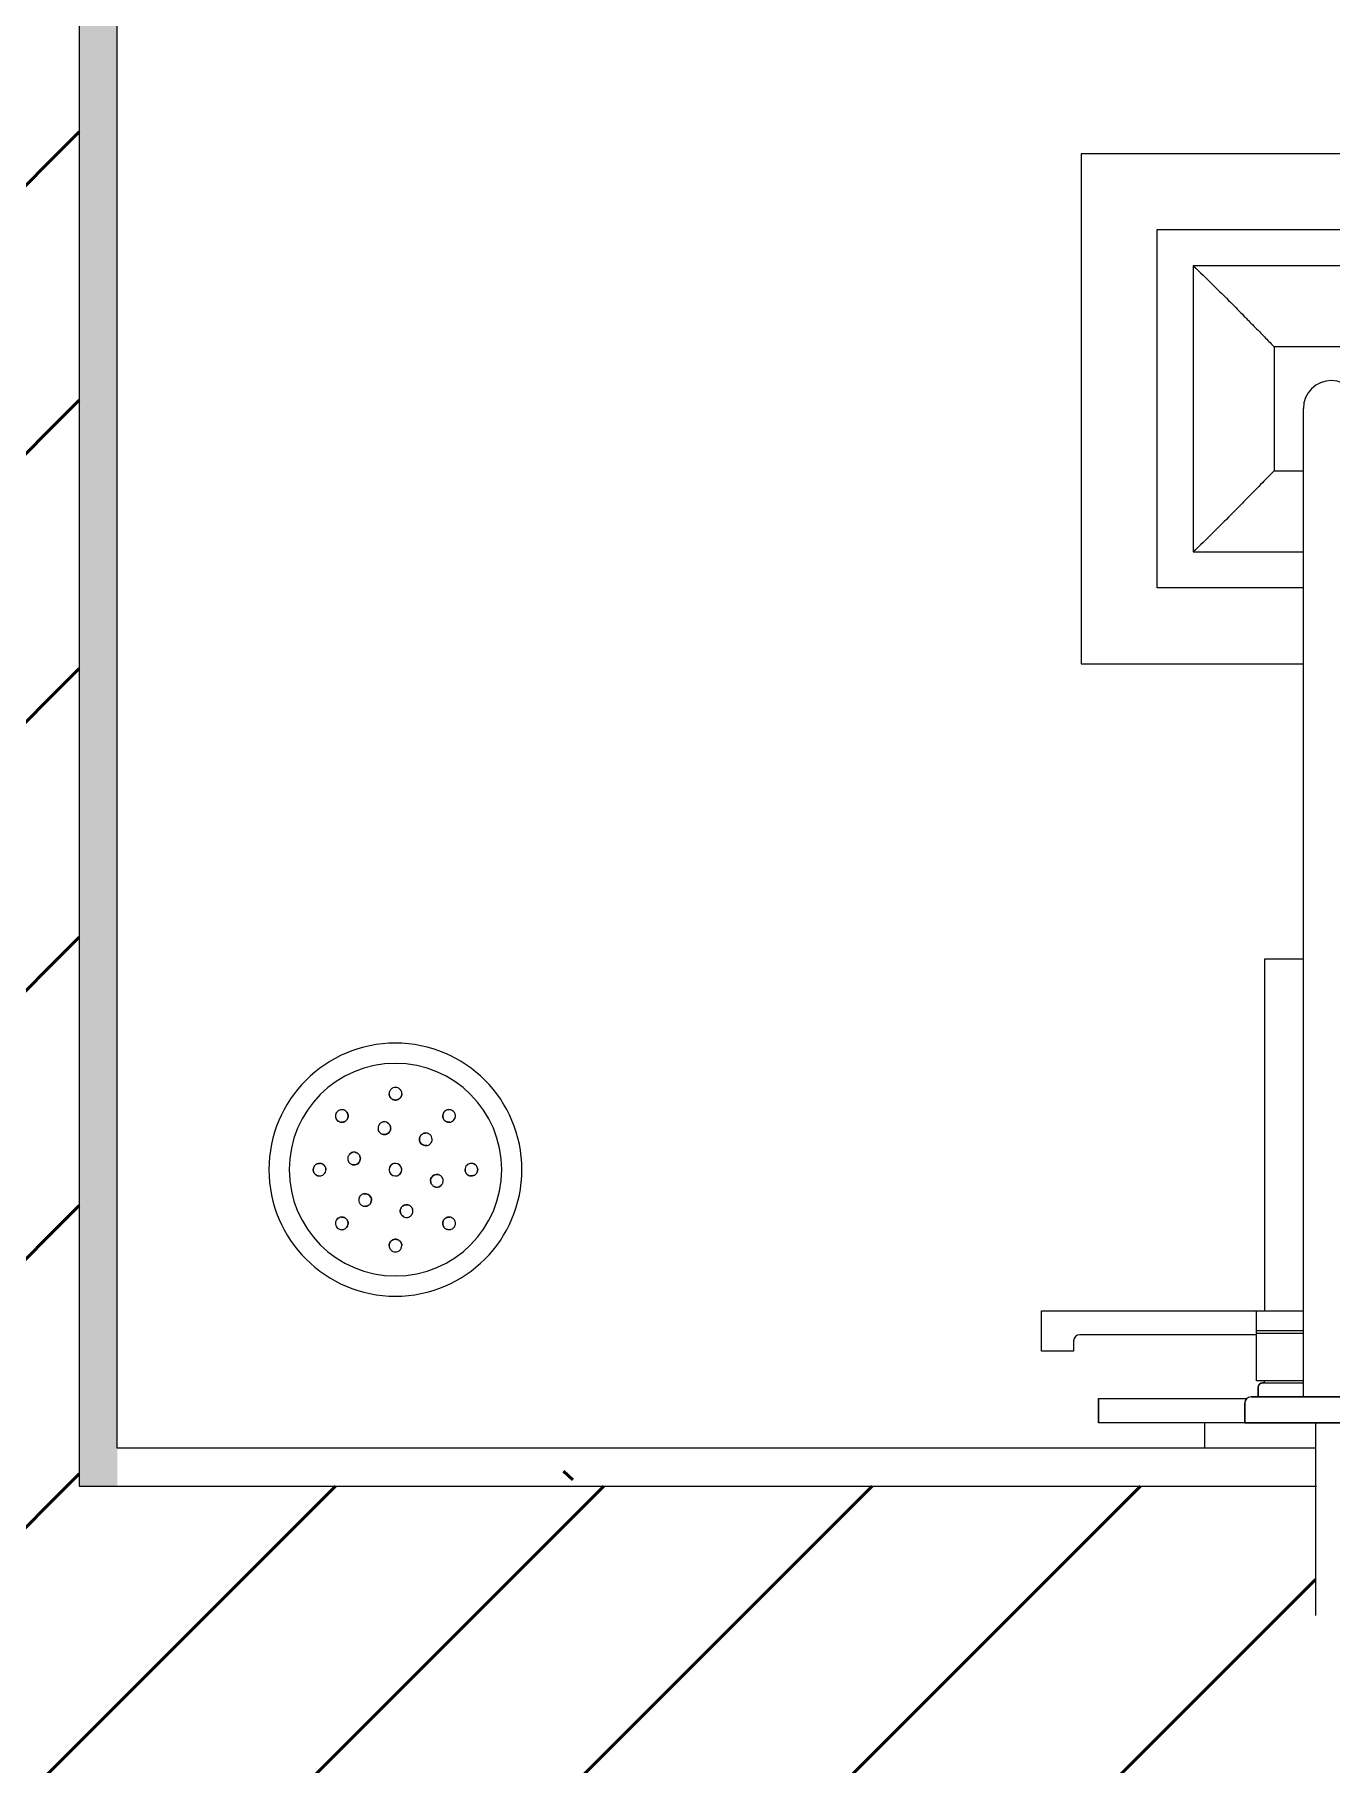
# Model space of a CAD drawing. Header units: millimetres. Extents: x -76261 to 649593, y -304265 to 60256.
# Drawn here: x 17057 to 17570, y -6275 to -5591 of the extents above; entities that cross this region are included whole.
import ezdxf

# ---------------------------------------------------------------- set-up
doc = ezdxf.new("R2010")
doc.units = ezdxf.units.MM
doc.header["$LTSCALE"] = 2000
doc.header["$MEASUREMENT"] = 0
doc.layers.get('0').update_dxf_attribs({"linetype": 'CONTINUOUS'})
for name, color, linetype, lineweight in [('A-FLOR', 8, 'CONTINUOUS', 15), ('A-GENM', 8, 'CONTINUOUS', 15), ('A-WALL', 8, 'CONTINUOUS', 15), ('A-WALL-PATT', 8, 'CONTINUOUS', 50), ('P-SANR-FIXT', 8, 'CONTINUOUS', 15)]:
    doc.layers.add(name, color=color, linetype=linetype, lineweight=lineweight)
pattern_1 = [(45, (87192.53, 42001.635), (-53.03301, 53.03301), [])]

# ---------------------------------------------------------------- blocks, each defined once
blk = doc.blocks.new('Shower_Fixture-Delta-T14486 - VÒI SEN-10664128-1st  FLOOR PLAN')
at = {"layer": 'A-GENM'}
for p, q in [((-69691.45, -47811.78), (-69691.45, -47670.2)), ((-69691.45, -47670.2), (-69551.92, -47670.2)), ((-69551.92, -47670.2), (-69551.92, -47811.78)), ((-69677.15, -47684.5), (-69677.15, -47797.47)), ((-69566.23, -47684.5), (-69677.15, -47684.5)), ((-69566.23, -47797.47), (-69566.23, -47684.5)), ((-69645.19, -47716.45), (-69645.19, -47765.52)), ((-69598.18, -47716.45), (-69645.19, -47716.45)), ((-69598.18, -47765.52), (-69598.18, -47716.45)), ((-69633.63, -47811.78), (-69633.63, -47740.87)), ((-69611.43, -47811.78), (-69611.43, -47740.87)), ((-69645.19, -47765.52), (-69633.63, -47765.52)), ((-69611.45, -47765.52), (-69598.18, -47765.52)), ((-69677.15, -47797.47), (-69633.63, -47797.47)), ((-69611.43, -47797.47), (-69566.23, -47797.47)), ((-69633.63, -47811.78), (-69691.45, -47811.78)), ((-69633.63, -48131.42), (-69633.63, -47811.78)), ((-69551.92, -47811.78), (-69611.43, -47811.78)), ((-69611.43, -47811.78), (-69611.43, -48131.42)), ((-69648.83, -48097.36), (-69648.83, -47958.33)), ((-69648.83, -47958.33), (-69633.63, -47958.33)), ((-69611.43, -47958.33), (-69596, -47958.33)), ((-69596, -47958.33), (-69596, -48097.7)), ((-69737.13, -48113.32), (-69737.13, -48097.36)), ((-69737.13, -48097.36), (-69633.63, -48097.36)), ((-69652.24, -48097.36), (-69652.24, -48106.39)), ((-69611.43, -48097.36), (-69593.96, -48097.36)), ((-69593.96, -48097.36), (-69593.96, -48125.12)), ((-69724.43, -48109.26), (-69724.43, -48113.32)), ((-69652.19, -48106.87), (-69722.04, -48106.87)), ((-69633.63, -48105.38), (-69652.41, -48105.38)), ((-69633.63, -48106.39), (-69652.24, -48106.39)), ((-69652.19, -48125.12), (-69652.19, -48106.87)), ((-69593.96, -48105.38), (-69611.43, -48105.38)), ((-69593.96, -48106.39), (-69611.43, -48106.39)), ((-69724.43, -48113.32), (-69737.13, -48113.32)), ((-69649.11, -48125.12), (-69652.19, -48125.12)), ((-69633.63, -48125.12), (-69649.11, -48125.12)), ((-69648.83, -48125.89), (-69649.11, -48125.12)), ((-69596.24, -48125.12), (-69611.43, -48125.12)), ((-69597.04, -48125.12), (-69597.32, -48125.89)), ((-69593.96, -48125.12), (-69597.04, -48125.12)), ((-69714.61, -48141.64), (-69714.61, -48132.11)), ((-69714.61, -48132.11), (-69656, -48132.11)), ((-69654.28, -48131.42), (-69633.63, -48131.42)), ((-69651.43, -48131.42), (-69651.43, -48127.62)), ((-69649.7, -48125.89), (-69648.83, -48125.89)), ((-69633.63, -48126), (-69648.93, -48126)), ((-69633.63, -48131.42), (-69611.43, -48131.42)), ((-69596.24, -48126), (-69611.43, -48126)), ((-69611.43, -48131.42), (-69590.78, -48131.42)), ((-69597.32, -48125.89), (-69595.82, -48125.89)), ((-69594.09, -48127.62), (-69594.09, -48131.42)), ((-69589.06, -48132.11), (-69530.45, -48132.11)), ((-69530.45, -48132.11), (-69530.45, -48141.64)), ((-69656.81, -48141.64), (-69656.81, -48133.95)), ((-69588.26, -48133.95), (-69588.26, -48141.64)), ((-69656.81, -48141.64), (-69714.61, -48141.64)), ((-69588.26, -48141.64), (-69656.81, -48141.64)), ((-69530.45, -48141.64), (-69588.26, -48141.64))]:
    blk.add_line(p, q, dxfattribs=at)
for centre, radius, start, end in [((-69622.53, -47740.89), 11.08, 0, 180), ((-69722.04, -48109.26), 2.39, 90, 180), ((-69654.28, -48133.95), 2.52, 90, 180), ((-69649.7, -48127.62), 1.73, 90, 180), ((-69595.82, -48127.62), 1.73, 0, 90), ((-69590.78, -48133.95), 2.52, 0, 90)]:
    blk.add_arc(centre, radius, start, end, dxfattribs=at)
for points, knots in [([(-69677.15, -47684.5), (-69671.9, -47689.4), (-69665.09, -47696.25), (-69658.46, -47702.94), (-69656.07, -47705.38), (-69654.51, -47706.98), (-69652.61, -47708.9), (-69650.47, -47711.07), (-69647.89, -47713.75), (-69646.21, -47715.47), (-69645.19, -47716.45)], [0, 0, 0, 0, 0.4, 0.55, 0.5875, 0.625, 0.7, 0.775, 0.85, 1, 1, 1, 1]), ([(-69598.18, -47716.45), (-69596.83, -47715.14), (-69594.53, -47712.73), (-69590.78, -47708.92), (-69587.73, -47705.81), (-69584.49, -47702.52), (-69579.94, -47697.92), (-69573.95, -47691.89), (-69568.85, -47686.95), (-69566.23, -47684.5)], [0, 0, 0, 0, 0.2, 0.3, 0.4, 0.5, 0.6, 0.8, 1, 1, 1, 1]), ([(-69645.19, -47765.52), (-69646.54, -47766.83), (-69648.84, -47769.24), (-69652.59, -47773.06), (-69655.65, -47776.16), (-69658.88, -47779.46), (-69663.43, -47784.05), (-69669.43, -47790.09), (-69674.52, -47795.02), (-69677.15, -47797.47)], [0, 0, 0, 0, 0.2, 0.3, 0.4, 0.5, 0.6, 0.8, 1, 1, 1, 1]), ([(-69566.23, -47797.47), (-69571.48, -47792.57), (-69578.28, -47785.72), (-69584.91, -47779.04), (-69587.31, -47776.59), (-69588.86, -47774.99), (-69590.76, -47773.08), (-69592.9, -47770.91), (-69595.48, -47768.23), (-69597.17, -47766.5), (-69598.18, -47765.52)], [0, 0, 0, 0, 0.4, 0.55, 0.5875, 0.625, 0.7, 0.775, 0.85, 1, 1, 1, 1])]:
    blk.add_open_spline(points, degree=3, knots=knots, dxfattribs=at)
at = {"layer": 'P-SANR-FIXT'}
for p, q in [((-69521.92, -47640.2), (-69721.45, -47640.2)), ((-69721.45, -47640.2), (-69721.45, -47841.78)), ((-69521.92, -47841.78), (-69521.92, -47640.2)), ((-69721.45, -47841.78), (-69633.63, -47841.78)), ((-69611.43, -47841.78), (-69521.92, -47841.78)), ((-69714.61, -48132.11), (-69714.61, -48141.64)), ((-69711.44, -48132.11), (-69656, -48132.11)), ((-69590.78, -48131.42), (-69654.28, -48131.42)), ((-69651.43, -48127.57), (-69651.43, -48131.42)), ((-69589.06, -48132.11), (-69533.63, -48132.11)), ((-69530.45, -48141.64), (-69530.45, -48132.11)), ((-69656.81, -48133.95), (-69656.81, -48141.64)), ((-69588.26, -48141.64), (-69588.26, -48133.95)), ((-69656.81, -48141.64), (-69711.44, -48141.64)), ((-69672.75, -48141.64), (-69672.75, -48151.64)), ((-69656.81, -48141.64), (-69588.26, -48141.64)), ((-69628.88, -48141.64), (-69628.88, -48205.2)), ((-69616.18, -48205.2), (-69616.18, -48141.64)), ((-69533.63, -48141.64), (-69588.26, -48141.64)), ((-69571.15, -48151.64), (-69571.15, -48141.64))]:
    blk.add_line(p, q, dxfattribs=at)
at = {"layer": 'P-SANR-FIXT', "flags": 128}
for points in [[(-69651.43, -48127.57), (-69651.43, -48127.5), (-69651.42, -48127.44), (-69651.42, -48127.37), (-69651.41, -48127.3), (-69651.39, -48127.24), (-69651.38, -48127.17), (-69651.36, -48127.1), (-69651.34, -48127.04), (-69651.32, -48126.98), (-69651.3, -48126.91), (-69651.27, -48126.85), (-69651.24, -48126.79), (-69651.21, -48126.73), (-69651.17, -48126.68), (-69651.13, -48126.62), (-69651.1, -48126.57), (-69651.05, -48126.51), (-69651.01, -48126.46), (-69650.97, -48126.41), (-69650.92, -48126.36), (-69650.87, -48126.32), (-69650.82, -48126.27), (-69650.77, -48126.23), (-69650.71, -48126.19), (-69650.66, -48126.15), (-69650.6, -48126.12), (-69650.54, -48126.09), (-69650.48, -48126.06), (-69650.42, -48126.03), (-69650.36, -48126), (-69650.29, -48125.98), (-69650.23, -48125.96), (-69650.16, -48125.94), (-69650.1, -48125.93), (-69650.03, -48125.91), (-69649.97, -48125.9), (-69649.9, -48125.9), (-69649.83, -48125.89), (-69649.77, -48125.89), (-69649.75, -48125.89)], [(-69649.35, -48125.89), (-69649.52, -48125.89), (-69649.64, -48125.89), (-69649.71, -48125.89), (-69649.75, -48125.89)], [(-69649.75, -48125.89), (-69649.73, -48125.89), (-69649.66, -48125.89), (-69649.55, -48125.89), (-69649.4, -48125.89)], [(-69595.5, -48125.91), (-69595.43, -48125.92), (-69595.37, -48125.94), (-69595.3, -48125.95), (-69595.24, -48125.97), (-69595.18, -48126), (-69595.11, -48126.02), (-69595.05, -48126.05), (-69594.99, -48126.08), (-69594.93, -48126.11), (-69594.88, -48126.14), (-69594.82, -48126.18), (-69594.76, -48126.22), (-69594.71, -48126.26), (-69594.66, -48126.31), (-69594.61, -48126.35), (-69594.56, -48126.4), (-69594.52, -48126.45)], [(-69628.88, -48205.2), (-69628.88, -48205.7), (-69628.88, -48206.21), (-69628.88, -48206.71), (-69628.88, -48207.21), (-69628.88, -48207.71), (-69628.88, -48208.2), (-69628.88, -48208.69), (-69628.88, -48209.17), (-69628.88, -48209.65), (-69628.88, -48210.12), (-69628.88, -48210.58), (-69628.88, -48211.03), (-69628.88, -48211.48), (-69628.88, -48211.91), (-69628.88, -48212.33), (-69628.88, -48212.74), (-69628.88, -48213.14), (-69628.88, -48213.53), (-69628.88, -48213.9), (-69628.88, -48214.26), (-69628.88, -48214.61), (-69628.88, -48214.94), (-69628.88, -48215.25), (-69628.88, -48215.55), (-69628.88, -48215.83), (-69628.88, -48216.1), (-69628.88, -48216.34), (-69628.88, -48216.57), (-69628.88, -48216.78), (-69628.88, -48216.98), (-69628.88, -48217.15), (-69628.88, -48217.3), (-69628.88, -48217.44), (-69628.88, -48217.56), (-69628.88, -48217.65), (-69628.88, -48217.73), (-69628.88, -48217.78), (-69628.88, -48217.82), (-69628.88, -48217.83)], [(-69616.18, -48217.84), (-69616.18, -48217.82), (-69616.18, -48217.79), (-69616.18, -48217.74), (-69616.18, -48217.67), (-69616.18, -48217.58), (-69616.18, -48217.47), (-69616.18, -48217.34), (-69616.18, -48217.19), (-69616.18, -48217.02), (-69616.18, -48216.84), (-69616.18, -48216.63), (-69616.18, -48216.41), (-69616.18, -48216.16), (-69616.18, -48215.9), (-69616.18, -48215.63), (-69616.18, -48215.33), (-69616.18, -48215.02), (-69616.18, -48214.7), (-69616.18, -48214.36), (-69616.18, -48214), (-69616.18, -48213.63), (-69616.18, -48213.25), (-69616.18, -48212.85), (-69616.18, -48212.44), (-69616.18, -48212.02), (-69616.18, -48211.59), (-69616.18, -48211.15), (-69616.18, -48210.7), (-69616.18, -48210.24), (-69616.18, -48209.78), (-69616.18, -48209.3), (-69616.18, -48208.82), (-69616.18, -48208.33), (-69616.18, -48207.84), (-69616.18, -48207.34), (-69616.18, -48206.84), (-69616.18, -48206.34), (-69616.18, -48205.84), (-69616.18, -48205.33), (-69616.18, -48205.2)]]:
    blk.add_lwpolyline(points, dxfattribs=at)
at = {"layer": 'P-SANR-FIXT'}
blk.add_arc((-69722.04, -48109.26), 2.39, 90, 180, dxfattribs=at)
for points in [[(-69656.72, -48133.29), (-69656.78, -48133.51), (-69656.81, -48133.73), (-69656.81, -48133.95)], [(-69588.26, -48133.95), (-69588.26, -48133.73), (-69588.29, -48133.51), (-69588.34, -48133.29)]]:
    blk.add_open_spline(points, degree=3, dxfattribs=at)
blk = doc.blocks.new('floor_trap_floor_base_12973 - floor_trap_floor_base_12973-8320571-1st  FLOOR PLAN')
at = {"layer": 'A-GENM'}
for radius, start, end in [(50, 360, 180), (42, 0, 180), (50, 180, 360), (42, 180, 0), (2.5, 0, 180), (2.5, 30, 180), (2.5, 180, 0), (2.5, 210, 0), (2.5, 0, 15), (2.5, 180, 195)]:
    blk.add_arc((0, 0), radius, start, end, dxfattribs=at)
for points, knots in [([(2.5, 30), (2.5, 30.29), (2.42, 30.75), (2.18, 31.24), (2, 31.5), (1.85, 31.69), (1.67, 31.86), (1.41, 32.07), (0.9, 32.38), (0.04, 32.57), (-0.83, 32.4), (-1.43, 32.07), (-1.82, 31.74), (-2.12, 31.35), (-2.41, 30.78), (-2.5, 30.31), (-2.5, 30)], [0, 0, 0, 0, 0.125, 0.1875, 0.21875, 0.25, 0.28125, 0.3125, 0.375, 0.5, 0.625, 0.6875, 0.75, 0.8125, 0.875, 1, 1, 1, 1]), ([(-2.5, 30), (-2.5, 29.73), (-2.43, 29.31), (-2.23, 28.86), (-2.09, 28.62), (-1.96, 28.45), (-1.82, 28.28), (-1.66, 28.13), (-1.49, 27.99), (-1.31, 27.87), (-1.11, 27.76), (-0.83, 27.63), (-0.46, 27.53), (0, 27.49), (0.46, 27.53), (0.91, 27.65), (1.25, 27.82), (1.49, 27.99), (1.66, 28.13), (1.82, 28.28), (1.96, 28.45), (2.09, 28.62), (2.23, 28.86), (2.43, 29.31), (2.5, 29.73), (2.5, 30)], [0, 0, 0, 0, 0.111111, 0.166667, 0.194444, 0.222222, 0.25, 0.277778, 0.305556, 0.333333, 0.361111, 0.388889, 0.444444, 0.5, 0.555556, 0.611111, 0.666667, 0.694444, 0.722222, 0.75, 0.777778, 0.805556, 0.833333, 0.888889, 1, 1, 1, 1]), ([(2.5, 30), (2.5, 29.73), (2.43, 29.31), (2.23, 28.86), (2.09, 28.62), (1.96, 28.44), (1.82, 28.28), (1.66, 28.13), (1.49, 27.99), (1.31, 27.86), (1.11, 27.76), (0.83, 27.63), (0.46, 27.53), (0, 27.49), (-0.46, 27.53), (-0.9, 27.65), (-1.24, 27.82), (-1.49, 27.99), (-1.66, 28.13), (-1.82, 28.28), (-1.96, 28.44), (-2.09, 28.62), (-2.23, 28.86), (-2.43, 29.31), (-2.5, 29.73), (-2.5, 30)], [0, 0, 0, 0, 0.111111, 0.166667, 0.194444, 0.222222, 0.25, 0.277778, 0.305556, 0.333333, 0.361111, 0.388889, 0.444444, 0.5, 0.555556, 0.611111, 0.666667, 0.694444, 0.722222, 0.75, 0.777778, 0.805556, 0.833333, 0.888889, 1, 1, 1, 1]), ([(-19.45, 22.98), (-19.65, 23.19), (-20.03, 23.45), (-20.55, 23.63), (-20.86, 23.69), (-21.1, 23.71), (-21.35, 23.71), (-21.68, 23.68), (-22.26, 23.53), (-23, 23.06), (-23.5, 22.33), (-23.69, 21.66), (-23.73, 21.16), (-23.67, 20.67), (-23.47, 20.06), (-23.2, 19.66), (-22.98, 19.45)], [0, 0, 0, 0, 0.125, 0.1875, 0.21875, 0.25, 0.28125, 0.3125, 0.375, 0.5, 0.625, 0.6875, 0.75, 0.8125, 0.875, 1, 1, 1, 1]), ([(-22.98, 19.45), (-22.79, 19.25), (-22.45, 19.01), (-21.99, 18.83), (-21.71, 18.76), (-21.5, 18.73), (-21.28, 18.71), (-21.07, 18.71), (-20.85, 18.74), (-20.63, 18.78), (-20.41, 18.84), (-20.13, 18.95), (-19.79, 19.14), (-19.43, 19.44), (-19.14, 19.79), (-18.91, 20.2), (-18.79, 20.56), (-18.74, 20.85), (-18.71, 21.07), (-18.71, 21.29), (-18.73, 21.5), (-18.76, 21.71), (-18.83, 21.99), (-19.01, 22.45), (-19.25, 22.79), (-19.45, 22.98)], [0, 0, 0, 0, 0.111111, 0.166667, 0.194444, 0.222222, 0.25, 0.277778, 0.305556, 0.333333, 0.361111, 0.388889, 0.444444, 0.5, 0.555556, 0.611111, 0.666667, 0.694444, 0.722222, 0.75, 0.777778, 0.805556, 0.833333, 0.888889, 1, 1, 1, 1]), ([(-19.45, 22.98), (-19.25, 22.79), (-19.01, 22.45), (-18.83, 21.99), (-18.76, 21.71), (-18.73, 21.5), (-18.71, 21.28), (-18.71, 21.06), (-18.74, 20.84), (-18.78, 20.63), (-18.84, 20.41), (-18.95, 20.13), (-19.14, 19.79), (-19.43, 19.44), (-19.79, 19.14), (-20.19, 18.92), (-20.55, 18.79), (-20.84, 18.74), (-21.06, 18.71), (-21.28, 18.71), (-21.43, 18.72), (-21.5, 18.73)], [0, 0, 0, 0, 0.1111111, 0.1666667, 0.1944444, 0.2222222, 0.25, 0.2777778, 0.3055556, 0.3333333, 0.3611111, 0.3888889, 0.4444444, 0.5, 0.5555556, 0.6111111, 0.6666667, 0.6944444, 0.7222222, 0.75, 0.7777778, 0.7777778, 0.7777778, 0.7777778]), ([(19.45, 22.98), (19.25, 22.79), (19.01, 22.45), (18.83, 21.99), (18.76, 21.71), (18.73, 21.5), (18.71, 21.28), (18.71, 21.07), (18.74, 20.85), (18.78, 20.63), (18.84, 20.41), (18.95, 20.13), (19.14, 19.79), (19.44, 19.43), (19.79, 19.14), (20.2, 18.91), (20.56, 18.79), (20.85, 18.74), (21.07, 18.71), (21.29, 18.71), (21.5, 18.73), (21.71, 18.76), (21.99, 18.83), (22.45, 19.01), (22.79, 19.25), (22.98, 19.45)], [0, 0, 0, 0, 0.111111, 0.166667, 0.194444, 0.222222, 0.25, 0.277778, 0.305556, 0.333333, 0.361111, 0.388889, 0.444444, 0.5, 0.555556, 0.611111, 0.666667, 0.694444, 0.722222, 0.75, 0.777778, 0.805556, 0.833333, 0.888889, 1, 1, 1, 1]), ([(21.5, 18.73), (21.43, 18.72), (21.28, 18.71), (21.06, 18.71), (20.84, 18.74), (20.63, 18.78), (20.41, 18.84), (20.13, 18.95), (19.79, 19.14), (19.44, 19.43), (19.14, 19.79), (18.92, 20.19), (18.79, 20.55), (18.74, 20.84), (18.71, 21.06), (18.71, 21.28), (18.72, 21.43), (18.73, 21.5)], [0.2222222, 0.2222222, 0.2222222, 0.2222222, 0.25, 0.2777778, 0.3055556, 0.3333333, 0.3611111, 0.3888889, 0.4444444, 0.5, 0.5555556, 0.6111111, 0.6666667, 0.6944444, 0.7222222, 0.75, 0.7777778, 0.7777778, 0.7777778, 0.7777778]), ([(22.98, 19.45), (23.19, 19.65), (23.45, 20.03), (23.63, 20.55), (23.69, 20.86), (23.71, 21.1), (23.71, 21.35), (23.68, 21.68), (23.53, 22.26), (23.06, 23), (22.33, 23.5), (21.66, 23.69), (21.16, 23.73), (20.67, 23.67), (20.06, 23.47), (19.66, 23.2), (19.45, 22.98)], [0, 0, 0, 0, 0.125, 0.1875, 0.21875, 0.25, 0.28125, 0.3125, 0.375, 0.5, 0.625, 0.6875, 0.75, 0.8125, 0.875, 1, 1, 1, 1]), ([(-3.14, 18.54), (-3.42, 18.71), (-3.89, 18.87), (-4.55, 18.89), (-5.04, 18.81), (-5.51, 18.63), (-5.93, 18.37), (-6.24, 18.08), (-6.44, 17.81), (-6.57, 17.61), (-6.68, 17.39), (-6.8, 17.08), (-6.89, 16.68), (-6.9, 16.2), (-6.82, 15.72), (-6.64, 15.26), (-6.29, 14.7), (-5.92, 14.38), (-5.64, 14.21)], [0, 0, 0, 0, 0.125, 0.1875, 0.25, 0.3125, 0.375, 0.4375, 0.46875, 0.5, 0.53125, 0.5625, 0.625, 0.6875, 0.75, 0.8125, 0.875, 1, 1, 1, 1]), ([(-5.64, 14.21), (-5.92, 14.38), (-6.29, 14.7), (-6.64, 15.26), (-6.76, 15.56), (-6.8, 15.72)], [0, 0, 0, 0, 0.125, 0.1875, 0.25, 0.25, 0.25, 0.25]), ([(-5.64, 14.21), (-5.39, 14.07), (-4.83, 13.86), (-3.93, 13.87), (-3.08, 14.18), (-2.52, 14.67), (-2.19, 15.16), (-2.01, 15.56), (-1.91, 15.98), (-1.88, 16.41), (-1.92, 16.84), (-2.03, 17.26), (-2.22, 17.64), (-2.55, 18.11), (-2.89, 18.4), (-3.14, 18.54)], [0, 0, 0, 0, 0.111111, 0.222222, 0.333333, 0.444444, 0.5, 0.555556, 0.611111, 0.666667, 0.722222, 0.777778, 0.833333, 0.888889, 1, 1, 1, 1]), ([(-3.14, 18.54), (-2.89, 18.4), (-2.55, 18.11), (-2.22, 17.64), (-2.03, 17.25), (-1.92, 16.84), (-1.88, 16.41), (-1.91, 15.98), (-2.01, 15.56), (-2.19, 15.16), (-2.52, 14.67), (-3.08, 14.18), (-3.93, 13.87), (-4.83, 13.86), (-5.39, 14.07), (-5.64, 14.21)], [0, 0, 0, 0, 0.111111, 0.166667, 0.222222, 0.277778, 0.333333, 0.388889, 0.444444, 0.5, 0.555556, 0.666667, 0.777778, 0.888889, 1, 1, 1, 1]), ([(14.49, 11.99), (14.49, 12.31), (14.39, 12.8), (14.08, 13.38), (13.77, 13.77), (13.38, 14.08), (12.94, 14.32), (12.54, 14.44), (12.21, 14.48), (11.96, 14.49), (11.72, 14.48), (11.39, 14.43), (11.01, 14.3), (10.58, 14.07), (10.2, 13.76), (9.89, 13.38), (9.59, 12.8), (9.49, 12.32), (9.49, 11.99)], [0, 0, 0, 0, 0.125, 0.1875, 0.25, 0.3125, 0.375, 0.4375, 0.46875, 0.5, 0.53125, 0.5625, 0.625, 0.6875, 0.75, 0.8125, 0.875, 1, 1, 1, 1]), ([(9.49, 11.99), (9.49, 12.32), (9.59, 12.8), (9.89, 13.38), (10.1, 13.63), (10.21, 13.75)], [0, 0, 0, 0, 0.125, 0.1875, 0.2499337, 0.2499337, 0.2499337, 0.2499337]), ([(10.21, 13.75), (10.33, 13.86), (10.58, 14.07), (11.01, 14.31), (11.39, 14.43), (11.72, 14.48), (11.88, 14.49), (11.96, 14.49)], [0.25, 0.25, 0.25, 0.25, 0.3125, 0.375, 0.4375, 0.46875, 0.499809, 0.499809, 0.499809, 0.499809]), ([(-15.13, 2.22), (-14.88, 2.37), (-14.42, 2.75), (-13.97, 3.53), (-13.83, 4.42), (-13.97, 5.16), (-14.22, 5.68), (-14.48, 6.04), (-14.79, 6.34), (-15.15, 6.58), (-15.54, 6.76), (-15.96, 6.87), (-16.39, 6.9), (-16.96, 6.85), (-17.38, 6.7), (-17.63, 6.55)], [0, 0, 0, 0, 0.111111, 0.222222, 0.333333, 0.444444, 0.5, 0.555556, 0.611111, 0.666667, 0.722222, 0.777778, 0.833333, 0.888889, 1, 1, 1, 1]), ([(9.49, 11.99), (9.49, 11.7), (9.59, 11.11), (10.05, 10.33), (10.74, 9.76), (11.45, 9.52), (12.03, 9.48), (12.47, 9.52), (12.88, 9.64), (13.27, 9.83), (13.62, 10.08), (13.93, 10.39), (14.17, 10.74), (14.41, 11.27), (14.49, 11.7), (14.49, 11.99)], [0, 0, 0, 0, 0.111111, 0.222222, 0.333333, 0.444444, 0.5, 0.555556, 0.611111, 0.666667, 0.722222, 0.777778, 0.833333, 0.888889, 1, 1, 1, 1]), ([(12.46, 9.54), (12.32, 9.51), (12.03, 9.48), (11.45, 9.52), (10.74, 9.76), (10.05, 10.33), (9.59, 11.11), (9.49, 11.7), (9.49, 11.99)], [0.4444444, 0.4444444, 0.4444444, 0.4444444, 0.5, 0.5555556, 0.6666667, 0.7777778, 0.8888889, 1, 1, 1, 1]), ([(-32.5, 0), (-32.5, -0.2), (-32.45, -0.6), (-32.28, -1.06), (-32.08, -1.39), (-31.91, -1.62), (-31.72, -1.82), (-31.47, -2.03), (-31.22, -2.19), (-30.97, -2.31), (-30.6, -2.45), (-30.26, -2.5), (-30, -2.5)], [0, 0, 0, 0, 0.142857, 0.285714, 0.357143, 0.428571, 0.5, 0.571429, 0.678571, 0.732143, 0.785714, 1, 1, 1, 1]), ([(-27.5, 0), (-27.5, 0.2), (-27.55, 0.6), (-27.75, 1.15), (-28.02, 1.55), (-28.28, 1.82), (-28.53, 2.03), (-28.78, 2.19), (-29.03, 2.31), (-29.4, 2.45), (-29.74, 2.5), (-30, 2.5)], [0, 0, 0, 0, 0.142857, 0.285714, 0.428571, 0.5, 0.571429, 0.678571, 0.732143, 0.785714, 1, 1, 1, 1]), ([(-17.63, 6.55), (-17.91, 6.39), (-18.28, 6.06), (-18.63, 5.51), (-18.81, 5.04), (-18.89, 4.55), (-18.87, 4.05), (-18.77, 3.64), (-18.65, 3.33), (-18.53, 3.11), (-18.4, 2.91), (-18.19, 2.65), (-17.89, 2.38), (-17.48, 2.12), (-17.02, 1.96), (-16.53, 1.88), (-15.88, 1.9), (-15.41, 2.06), (-15.13, 2.22)], [0, 0, 0, 0, 0.125, 0.1875, 0.25, 0.3125, 0.375, 0.4375, 0.46875, 0.5, 0.53125, 0.5625, 0.625, 0.6875, 0.75, 0.8125, 0.875, 1, 1, 1, 1]), ([(-15.13, 2.22), (-15.41, 2.06), (-15.88, 1.9), (-16.53, 1.88), (-16.86, 1.93), (-17.01, 1.97)], [0, 0, 0, 0, 0.125, 0.1875, 0.2499158, 0.2499158, 0.2499158, 0.2499158]), ([(-14.49, 6.03), (-14.39, 5.92), (-14.22, 5.68), (-13.97, 5.16), (-13.83, 4.42), (-13.97, 3.53), (-14.42, 2.75), (-14.88, 2.37), (-15.13, 2.22)], [0.4444444, 0.4444444, 0.4444444, 0.4444444, 0.5, 0.5555556, 0.6666667, 0.7777778, 0.8888889, 1, 1, 1, 1]), ([(27.5, 0), (27.5, -0.2), (27.55, -0.6), (27.75, -1.15), (28.02, -1.55), (28.28, -1.82), (28.53, -2.03), (28.78, -2.19), (29.03, -2.31), (29.4, -2.45), (29.74, -2.5), (30, -2.5)], [0, 0, 0, 0, 0.142857, 0.285714, 0.428571, 0.5, 0.571429, 0.678571, 0.732143, 0.785714, 1, 1, 1, 1]), ([(32.5, 0), (32.5, 0.2), (32.45, 0.6), (32.28, 1.06), (32.08, 1.39), (31.91, 1.62), (31.72, 1.82), (31.47, 2.03), (31.22, 2.19), (30.97, 2.31), (30.6, 2.45), (30.26, 2.5), (30, 2.5)], [0, 0, 0, 0, 0.142857, 0.285714, 0.357143, 0.428571, 0.5, 0.571429, 0.678571, 0.732143, 0.785714, 1, 1, 1, 1]), ([(30.53, 2.44), (30.7, 2.41), (30.96, 2.32), (31.28, 2.15), (31.43, 2.05), (31.51, 2)], [0.1428571, 0.1428571, 0.1428571, 0.1428571, 0.2857143, 0.3571429, 0.4285714, 0.4285714, 0.4285714, 0.4285714]), ([(-30.53, -2.44), (-30.7, -2.41), (-30.96, -2.32), (-31.28, -2.15), (-31.43, -2.05), (-31.51, -2)], [0.1428571, 0.1428571, 0.1428571, 0.1428571, 0.2857143, 0.3571429, 0.4285714, 0.4285714, 0.4285714, 0.4285714]), ([(15.13, -2.22), (14.88, -2.37), (14.42, -2.75), (13.97, -3.53), (13.83, -4.42), (13.97, -5.16), (14.22, -5.68), (14.48, -6.04), (14.79, -6.34), (15.15, -6.58), (15.54, -6.76), (15.96, -6.87), (16.39, -6.9), (16.96, -6.85), (17.38, -6.7), (17.63, -6.55)], [0, 0, 0, 0, 0.111111, 0.222222, 0.333333, 0.444444, 0.5, 0.555556, 0.611111, 0.666667, 0.722222, 0.777778, 0.833333, 0.888889, 1, 1, 1, 1]), ([(14.49, -6.03), (14.39, -5.92), (14.22, -5.68), (13.97, -5.16), (13.83, -4.42), (13.97, -3.53), (14.42, -2.75), (14.88, -2.37), (15.13, -2.22)], [0.4444444, 0.4444444, 0.4444444, 0.4444444, 0.5, 0.5555556, 0.6666667, 0.7777778, 0.8888889, 1, 1, 1, 1]), ([(17.63, -6.55), (17.91, -6.39), (18.28, -6.06), (18.63, -5.51), (18.81, -5.04), (18.89, -4.55), (18.87, -4.05), (18.77, -3.64), (18.65, -3.33), (18.53, -3.11), (18.4, -2.91), (18.19, -2.65), (17.89, -2.38), (17.48, -2.12), (17.02, -1.96), (16.53, -1.88), (15.88, -1.9), (15.41, -2.06), (15.13, -2.22)], [0, 0, 0, 0, 0.125, 0.1875, 0.25, 0.3125, 0.375, 0.4375, 0.46875, 0.5, 0.53125, 0.5625, 0.625, 0.6875, 0.75, 0.8125, 0.875, 1, 1, 1, 1]), ([(15.13, -2.22), (15.41, -2.06), (15.88, -1.9), (16.53, -1.88), (16.86, -1.93), (17.01, -1.97)], [0, 0, 0, 0, 0.125, 0.1875, 0.2499158, 0.2499158, 0.2499158, 0.2499158]), ([(-9.49, -11.99), (-9.49, -11.7), (-9.59, -11.11), (-10.05, -10.33), (-10.74, -9.76), (-11.45, -9.52), (-12.03, -9.48), (-12.47, -9.52), (-12.88, -9.64), (-13.27, -9.83), (-13.62, -10.08), (-13.93, -10.39), (-14.17, -10.74), (-14.41, -11.27), (-14.49, -11.7), (-14.49, -11.99)], [0, 0, 0, 0, 0.111111, 0.222222, 0.333333, 0.444444, 0.5, 0.555556, 0.611111, 0.666667, 0.722222, 0.777778, 0.833333, 0.888889, 1, 1, 1, 1]), ([(-14.49, -11.99), (-14.49, -12.31), (-14.39, -12.8), (-14.08, -13.38), (-13.77, -13.77), (-13.38, -14.08), (-12.94, -14.32), (-12.54, -14.44), (-12.21, -14.48), (-11.96, -14.49), (-11.72, -14.48), (-11.39, -14.43), (-11.01, -14.3), (-10.58, -14.07), (-10.2, -13.76), (-9.89, -13.38), (-9.59, -12.8), (-9.49, -12.32), (-9.49, -11.99)], [0, 0, 0, 0, 0.125, 0.1875, 0.25, 0.3125, 0.375, 0.4375, 0.46875, 0.5, 0.53125, 0.5625, 0.625, 0.6875, 0.75, 0.8125, 0.875, 1, 1, 1, 1]), ([(-12.46, -9.54), (-12.32, -9.51), (-12.03, -9.48), (-11.45, -9.52), (-10.74, -9.76), (-10.05, -10.33), (-9.59, -11.11), (-9.49, -11.7), (-9.49, -11.99)], [0.4444444, 0.4444444, 0.4444444, 0.4444444, 0.5, 0.5555556, 0.6666667, 0.7777778, 0.8888889, 1, 1, 1, 1]), ([(-9.49, -11.99), (-9.49, -12.32), (-9.59, -12.8), (-9.89, -13.38), (-10.1, -13.63), (-10.21, -13.75)], [0, 0, 0, 0, 0.125, 0.1875, 0.2499337, 0.2499337, 0.2499337, 0.2499337]), ([(-22.98, -19.45), (-23.19, -19.65), (-23.45, -20.03), (-23.63, -20.55), (-23.69, -20.86), (-23.71, -21.1), (-23.71, -21.35), (-23.68, -21.68), (-23.53, -22.26), (-23.06, -23), (-22.33, -23.5), (-21.66, -23.69), (-21.16, -23.73), (-20.67, -23.67), (-20.06, -23.47), (-19.66, -23.2), (-19.45, -22.98)], [0, 0, 0, 0, 0.125, 0.1875, 0.21875, 0.25, 0.28125, 0.3125, 0.375, 0.5, 0.625, 0.6875, 0.75, 0.8125, 0.875, 1, 1, 1, 1]), ([(-19.45, -22.98), (-19.25, -22.79), (-19.01, -22.45), (-18.83, -21.99), (-18.76, -21.71), (-18.73, -21.5), (-18.71, -21.28), (-18.71, -21.07), (-18.74, -20.85), (-18.78, -20.63), (-18.84, -20.41), (-18.95, -20.13), (-19.14, -19.79), (-19.44, -19.43), (-19.79, -19.14), (-20.2, -18.91), (-20.56, -18.79), (-20.85, -18.74), (-21.07, -18.71), (-21.29, -18.71), (-21.5, -18.73), (-21.71, -18.76), (-21.99, -18.83), (-22.45, -19.01), (-22.79, -19.25), (-22.98, -19.45)], [0, 0, 0, 0, 0.111111, 0.166667, 0.194444, 0.222222, 0.25, 0.277778, 0.305556, 0.333333, 0.361111, 0.388889, 0.444444, 0.5, 0.555556, 0.611111, 0.666667, 0.694444, 0.722222, 0.75, 0.777778, 0.805556, 0.833333, 0.888889, 1, 1, 1, 1]), ([(-21.5, -18.73), (-21.43, -18.72), (-21.28, -18.71), (-21.06, -18.71), (-20.84, -18.74), (-20.63, -18.78), (-20.41, -18.84), (-20.13, -18.95), (-19.79, -19.14), (-19.44, -19.43), (-19.14, -19.79), (-18.92, -20.19), (-18.79, -20.55), (-18.74, -20.84), (-18.71, -21.06), (-18.71, -21.28), (-18.72, -21.43), (-18.73, -21.5)], [0.2222222, 0.2222222, 0.2222222, 0.2222222, 0.25, 0.2777778, 0.3055556, 0.3333333, 0.3611111, 0.3888889, 0.4444444, 0.5, 0.5555556, 0.6111111, 0.6666667, 0.6944444, 0.7222222, 0.75, 0.7777778, 0.7777778, 0.7777778, 0.7777778]), ([(-10.21, -13.75), (-10.33, -13.86), (-10.58, -14.07), (-11.01, -14.31), (-11.39, -14.43), (-11.72, -14.48), (-11.88, -14.49), (-11.96, -14.49)], [0.25, 0.25, 0.25, 0.25, 0.3125, 0.375, 0.4375, 0.46875, 0.499809, 0.499809, 0.499809, 0.499809]), ([(5.64, -14.21), (5.39, -14.07), (4.83, -13.86), (3.93, -13.87), (3.08, -14.18), (2.52, -14.67), (2.19, -15.16), (2.01, -15.56), (1.91, -15.98), (1.88, -16.41), (1.92, -16.84), (2.03, -17.26), (2.22, -17.64), (2.55, -18.11), (2.89, -18.4), (3.14, -18.54)], [0, 0, 0, 0, 0.111111, 0.222222, 0.333333, 0.444444, 0.5, 0.555556, 0.611111, 0.666667, 0.722222, 0.777778, 0.833333, 0.888889, 1, 1, 1, 1]), ([(3.14, -18.54), (2.89, -18.4), (2.55, -18.11), (2.22, -17.64), (2.03, -17.25), (1.92, -16.84), (1.88, -16.41), (1.91, -15.98), (2.01, -15.56), (2.19, -15.16), (2.52, -14.67), (3.08, -14.18), (3.93, -13.87), (4.83, -13.86), (5.39, -14.07), (5.64, -14.21)], [0, 0, 0, 0, 0.111111, 0.166667, 0.222222, 0.277778, 0.333333, 0.388889, 0.444444, 0.5, 0.555556, 0.666667, 0.777778, 0.888889, 1, 1, 1, 1]), ([(3.14, -18.54), (3.42, -18.71), (3.89, -18.87), (4.55, -18.89), (5.04, -18.81), (5.51, -18.63), (5.93, -18.37), (6.24, -18.08), (6.44, -17.81), (6.57, -17.61), (6.68, -17.39), (6.8, -17.08), (6.89, -16.68), (6.9, -16.2), (6.82, -15.72), (6.64, -15.26), (6.29, -14.7), (5.92, -14.38), (5.64, -14.21)], [0, 0, 0, 0, 0.125, 0.1875, 0.25, 0.3125, 0.375, 0.4375, 0.46875, 0.5, 0.53125, 0.5625, 0.625, 0.6875, 0.75, 0.8125, 0.875, 1, 1, 1, 1]), ([(5.64, -14.21), (5.92, -14.38), (6.29, -14.7), (6.64, -15.26), (6.76, -15.56), (6.8, -15.72)], [0, 0, 0, 0, 0.125, 0.1875, 0.25, 0.25, 0.25, 0.25]), ([(22.98, -19.45), (22.79, -19.25), (22.45, -19.01), (21.99, -18.83), (21.71, -18.76), (21.5, -18.73), (21.28, -18.71), (21.07, -18.71), (20.85, -18.74), (20.63, -18.78), (20.41, -18.84), (20.13, -18.95), (19.79, -19.14), (19.43, -19.44), (19.14, -19.79), (18.91, -20.2), (18.79, -20.56), (18.74, -20.85), (18.71, -21.07), (18.71, -21.29), (18.73, -21.5), (18.76, -21.71), (18.83, -21.99), (19.01, -22.45), (19.25, -22.79), (19.45, -22.98)], [0, 0, 0, 0, 0.111111, 0.166667, 0.194444, 0.222222, 0.25, 0.277778, 0.305556, 0.333333, 0.361111, 0.388889, 0.444444, 0.5, 0.555556, 0.611111, 0.666667, 0.694444, 0.722222, 0.75, 0.777778, 0.805556, 0.833333, 0.888889, 1, 1, 1, 1]), ([(19.45, -22.98), (19.25, -22.79), (19.01, -22.45), (18.83, -21.99), (18.76, -21.71), (18.73, -21.5), (18.71, -21.28), (18.71, -21.06), (18.74, -20.84), (18.78, -20.63), (18.84, -20.41), (18.95, -20.13), (19.14, -19.79), (19.43, -19.44), (19.79, -19.14), (20.19, -18.92), (20.55, -18.79), (20.84, -18.74), (21.06, -18.71), (21.28, -18.71), (21.43, -18.72), (21.5, -18.73)], [0, 0, 0, 0, 0.1111111, 0.1666667, 0.1944444, 0.2222222, 0.25, 0.2777778, 0.3055556, 0.3333333, 0.3611111, 0.3888889, 0.4444444, 0.5, 0.5555556, 0.6111111, 0.6666667, 0.6944444, 0.7222222, 0.75, 0.7777778, 0.7777778, 0.7777778, 0.7777778]), ([(19.45, -22.98), (19.65, -23.19), (20.03, -23.45), (20.55, -23.63), (20.86, -23.69), (21.1, -23.71), (21.35, -23.71), (21.68, -23.68), (22.26, -23.53), (23, -23.06), (23.5, -22.33), (23.69, -21.66), (23.73, -21.16), (23.67, -20.67), (23.47, -20.06), (23.2, -19.66), (22.98, -19.45)], [0, 0, 0, 0, 0.125, 0.1875, 0.21875, 0.25, 0.28125, 0.3125, 0.375, 0.5, 0.625, 0.6875, 0.75, 0.8125, 0.875, 1, 1, 1, 1]), ([(2.5, -30), (2.5, -29.73), (2.43, -29.31), (2.23, -28.86), (2.09, -28.62), (1.96, -28.45), (1.82, -28.28), (1.66, -28.13), (1.49, -27.99), (1.31, -27.87), (1.11, -27.76), (0.83, -27.63), (0.46, -27.53), (0, -27.49), (-0.46, -27.53), (-0.91, -27.65), (-1.25, -27.82), (-1.49, -27.99), (-1.66, -28.13), (-1.82, -28.28), (-1.96, -28.45), (-2.09, -28.62), (-2.23, -28.86), (-2.43, -29.31), (-2.5, -29.73), (-2.5, -30)], [0, 0, 0, 0, 0.111111, 0.166667, 0.194444, 0.222222, 0.25, 0.277778, 0.305556, 0.333333, 0.361111, 0.388889, 0.444444, 0.5, 0.555556, 0.611111, 0.666667, 0.694444, 0.722222, 0.75, 0.777778, 0.805556, 0.833333, 0.888889, 1, 1, 1, 1]), ([(-2.5, -30), (-2.5, -29.73), (-2.43, -29.31), (-2.23, -28.86), (-2.09, -28.62), (-1.96, -28.44), (-1.82, -28.28), (-1.66, -28.13), (-1.49, -27.99), (-1.31, -27.86), (-1.11, -27.76), (-0.83, -27.63), (-0.46, -27.53), (0, -27.49), (0.46, -27.53), (0.9, -27.65), (1.24, -27.82), (1.49, -27.99), (1.66, -28.13), (1.82, -28.28), (1.96, -28.44), (2.09, -28.62), (2.23, -28.86), (2.43, -29.31), (2.5, -29.73), (2.5, -30)], [0, 0, 0, 0, 0.111111, 0.166667, 0.194444, 0.222222, 0.25, 0.277778, 0.305556, 0.333333, 0.361111, 0.388889, 0.444444, 0.5, 0.555556, 0.611111, 0.666667, 0.694444, 0.722222, 0.75, 0.777778, 0.805556, 0.833333, 0.888889, 1, 1, 1, 1]), ([(-2.5, -30), (-2.5, -30.29), (-2.42, -30.75), (-2.18, -31.24), (-2, -31.5), (-1.85, -31.69), (-1.67, -31.86), (-1.41, -32.07), (-0.9, -32.38), (-0.04, -32.57), (0.83, -32.4), (1.43, -32.07), (1.82, -31.74), (2.12, -31.35), (2.41, -30.78), (2.5, -30.31), (2.5, -30)], [0, 0, 0, 0, 0.125, 0.1875, 0.21875, 0.25, 0.28125, 0.3125, 0.375, 0.5, 0.625, 0.6875, 0.75, 0.8125, 0.875, 1, 1, 1, 1])]:
    blk.add_open_spline(points, degree=3, knots=knots, dxfattribs=at)
for points in [[(18.97, 22.31), (19.09, 22.56), (19.25, 22.79), (19.45, 22.98)], [(-22.31, 18.97), (-22.56, 19.09), (-22.79, 19.25), (-22.98, 19.45)], [(22.98, 19.45), (22.79, 19.25), (22.56, 19.09), (22.31, 18.97)], [(-17.63, 6.55), (-17.38, 6.7), (-17.1, 6.8), (-16.82, 6.85)], [(-15.96, 6.85), (-15.82, 6.83), (-15.54, 6.76), (-15.28, 6.64), (-15.16, 6.57)], [(14.34, 11.14), (14.29, 11), (14.17, 10.74), (14.01, 10.51), (13.92, 10.4)], [(-30, 2.5), (-30.3, 2.5), (-30.91, 2.39), (-31.75, 1.88), (-32.35, 1.05), (-32.5, 0.36), (-32.5, 0)], [(-32.5, 0), (-32.5, 0.35), (-32.35, 1.05), (-31.75, 1.88), (-30.91, 2.39), (-30.3, 2.5), (-30, 2.5)], [(-32.23, -1.14), (-32.31, -0.96), (-32.45, -0.6), (-32.5, -0.2), (-32.5, 0)], [(-30, -2.5), (-29.7, -2.5), (-29.08, -2.39), (-28.25, -1.87), (-27.65, -1.05), (-27.5, -0.35), (-27.5, 0)], [(-29.47, 2.44), (-29.3, 2.41), (-28.96, 2.29), (-28.48, 2.01), (-28.07, 1.63), (-27.75, 1.15), (-27.55, 0.59), (-27.5, 0.2), (-27.5, 0)], [(30, 2.5), (29.7, 2.5), (29.08, 2.39), (28.25, 1.87), (27.65, 1.05), (27.5, 0.35), (27.5, 0)], [(28.96, -2.27), (28.8, -2.2), (28.48, -2.01), (28.07, -1.63), (27.75, -1.15), (27.55, -0.59), (27.5, -0.2), (27.5, 0)], [(30, -2.5), (30.3, -2.5), (30.91, -2.39), (31.75, -1.88), (32.35, -1.05), (32.5, -0.36), (32.5, 0)], [(32.5, 0), (32.5, -0.35), (32.35, -1.05), (31.75, -1.88), (30.91, -2.39), (30.3, -2.5), (30, -2.5)], [(32.23, 1.14), (32.31, 0.96), (32.45, 0.6), (32.5, 0.2), (32.5, 0)], [(15.96, -6.85), (15.82, -6.83), (15.54, -6.76), (15.28, -6.64), (15.16, -6.57)], [(17.63, -6.55), (17.38, -6.7), (17.1, -6.8), (16.82, -6.85)], [(30, -2.5), (29.82, -2.5), (29.65, -2.48), (29.47, -2.44)], [(-14.34, -11.14), (-14.29, -11), (-14.17, -10.74), (-14.01, -10.51), (-13.92, -10.4)], [(-22.98, -19.45), (-22.79, -19.25), (-22.56, -19.09), (-22.31, -18.97)], [(22.31, -18.97), (22.56, -19.09), (22.79, -19.25), (22.98, -19.45)], [(-18.97, -22.31), (-19.09, -22.56), (-19.25, -22.79), (-19.45, -22.98)]]:
    blk.add_open_spline(points, degree=3, dxfattribs=at)
blk = doc.blocks.new('Xrexf_Office')
at = {"layer": 'A-WALL-PATT'}
h = blk.add_hatch(dxfattribs=at)
h.set_pattern_fill('FP_20', color=256, style=0, pattern_type=2)
h.set_pattern_definition(pattern_1)
h.paths.add_polyline_path([(17075, -9045), (17075, -2315.4), (16965, -2315.4), (16965, -9045)], flags=0)
h = blk.add_hatch(dxfattribs=at)
h.set_pattern_fill('FP_23', color=256, angle=37.5, style=0, pattern_type=2)
h.set_pattern_definition([(307.5, (16950, -5695.2), (146.824, 4.7995), [5.029, -110.795, 5.029, -124.511, -123.825]), (307.5, (16950, -5695.2), (146.824, 4.7995), [-245.364, 5.029, -118.796]), (277.5, (16950, -5695.2), (215.047, -134.857), [5.029, -57.455, 5.029, -99.365, -40.005]), (277.5, (16950, -5695.2), (215.047, -134.857), [-166.878, 5.029, -34.976]), (237.5, (16950, -5601.47), (0.4316, -237.298), [5.029, -33.071, 5.029, -132.131, -179.07]), (237.5, (16950, -5601.47), (0.4316, -237.298), [-175.26, 5.029, -174.041]), (227.5, (16950, -5601.47), (66.879, -229.067), [5.029, -14.021, 5.029, -84.887, -102.87]), (227.5, (16950, -5601.47), (66.879, -229.067), [-108.966, 5.029, -97.841])])
h.paths.add_polyline_path([(17075, -8935), (17090, -8935), (17090, -6385), (17075, -6385), (17075, -8600.06)], flags=0)
h.paths.add_polyline_path([(17090, -6165), (17090, -2330.4), (17075, -2330.4), (17075, -6165)], flags=0)
h = blk.add_hatch(dxfattribs=at)
h.set_pattern_fill('FP_22', color=256, angle=37.5, style=0, pattern_type=2)
h.set_pattern_definition([(37.5, (19435, -6400), (-4.7995, 146.824), [5.029, -110.795, 5.029, -124.511, -123.825]), (37.5, (19435, -6400), (-4.7995, 146.824), [-245.364, 5.029, -118.796]), (7.5, (19435, -6400), (134.857, 215.047), [5.029, -57.455, 5.029, -99.365, -40.005]), (7.5, (19435, -6400), (134.857, 215.047), [-166.878, 5.029, -34.976]), (327.5, (19341.27, -6400), (237.298, 0.4316), [5.029, -33.071, 5.029, -132.131, -179.07]), (327.5, (19341.27, -6400), (237.298, 0.4316), [-175.26, 5.029, -174.041]), (317.5, (19341.27, -6400), (229.067, 66.88), [5.029, -14.021, 5.029, -84.887, -102.87]), (317.5, (19341.27, -6400), (229.067, 66.88), [-108.966, 5.029, -97.841])])
h.paths.add_polyline_path([(21780, -6165), (21780, -6150), (21311.35, -6150), (21311.35, -6165), (21581.85, -6165)], flags=0)
h.paths.add_polyline_path([(21135.49, -6165), (21298.65, -6165), (21298.65, -6150), (20366.35, -6150), (20366.35, -6165), (20986.71, -6165)], flags=0)
h.paths.add_polyline_path([(20242.77, -6165), (20353.65, -6165), (20353.65, -6150), (19436.35, -6150), (19436.35, -6165), (20093.99, -6165)], flags=0)
h.paths.add_polyline_path([(19201.27, -6165), (19423.65, -6165), (19423.65, -6150), (18506.35, -6150), (18506.35, -6165), (18606.12, -6165)], flags=0)
h.paths.add_polyline_path([(18457.34, -6165), (18493.65, -6165), (18493.65, -6150), (17576.35, -6150), (17576.35, -6165), (18308.55, -6165)], flags=0)
h.paths.add_polyline_path([(17415.83, -6165), (17563.65, -6165), (17563.65, -6150), (17090, -6150), (17090, -6165), (17118.26, -6165)], flags=0)
h = blk.add_hatch(dxfattribs=at)
h.set_pattern_fill('FP_20', color=256, style=0, pattern_type=2)
h.set_pattern_definition(pattern_1)
h.paths.add_polyline_path([(21310.5, -6203.56), (21300.53, -6204.63), (21305, -6209.28), (21309.51, -6204.59)], flags=0)
h.paths.add_polyline_path([(20365.5, -6203.56), (20355.53, -6204.63), (20360, -6209.28), (20364.51, -6204.59)], flags=0)
h.paths.add_polyline_path([(19435.5, -6203.56), (19425.53, -6204.63), (19430, -6209.28), (19434.51, -6204.59)], flags=0)
h.paths.add_polyline_path([(18505.5, -6203.56), (18495.53, -6204.63), (18500, -6209.28), (18504.51, -6204.59)], flags=0)
h.paths.add_polyline_path([(17575.5, -6203.56), (17565.53, -6204.63), (17570, -6209.28), (17574.51, -6204.59)], flags=0)
h.paths.add_polyline_path([(17564.5, -6346.44), (17574.49, -6345.39), (17570, -6340.72), (17564.62, -6346.32)], flags=0)
h.paths.add_polyline_path([(18494.5, -6346.44), (18504.49, -6345.39), (18500, -6340.72), (18495.51, -6345.39)], flags=0)
h.paths.add_polyline_path([(19424.5, -6346.44), (19434.12, -6345), (19430, -6340.72), (19425.51, -6345.39)], flags=0)
h.paths.add_polyline_path([(21795, -6385), (21795, -6165), (21311.35, -6165), (21309.82, -6219.47), (21299.5, -6219.38), (21299.1, -6209.28), (21298.65, -6203.56), (21298.65, -6165), (20366.35, -6165), (20364.82, -6219.47), (20354.5, -6219.38), (20354.1, -6209.28), (20353.65, -6203.56), (20353.65, -6165), (19436.35, -6165), (19434.82, -6219.47), (19424.5, -6219.38), (19424.1, -6209.28), (19423.65, -6203.56), (19423.65, -6165), (18506.35, -6165), (18504.82, -6219.47), (18494.5, -6219.38), (18494.1, -6209.28), (18493.65, -6203.56), (18493.65, -6165), (17576.35, -6165), (17574.82, -6219.47), (17564.5, -6219.38), (17564.1, -6209.28), (17563.65, -6201.37), (17563.65, -6165), (17075, -6165), (17075, -6385), (17563.65, -6385), (17564.62, -6330.61), (17575.5, -6330.63), (17575.9, -6340.72), (17576.35, -6346.44), (17576.35, -6385), (18493.65, -6385), (18494.5, -6330.63), (18505.5, -6330.63), (18505.9, -6340.72), (18506.35, -6346.44), (18506.35, -6385), (19423.65, -6385), (19424.5, -6330.63), (19435.5, -6330.63), (19435.59, -6345.12), (19436.35, -6346.44), (19436.35, -6385), (21780, -6385)], flags=0)
at = {"layer": 'A-FLOR'}
for start, end in [(0, 180), (180, 0)]:
    blk.add_arc((17200, -6040), 50, start, end, dxfattribs=at)
at = {"layer": 'A-WALL'}
for p, q in [((17075, -2315.4), (17075, -6165)), ((17090, -6150), (17090, -4978.1)), ((17563.97, -6150), (17090, -6150)), ((17075, -6165), (17564.12, -6165))]:
    blk.add_line(p, q, dxfattribs=at)
at = {"layer": 'A-GENM'}
blk.add_blockref('floor_trap_floor_base_12973 - floor_trap_floor_base_12973-8320571-1st  FLOOR PLAN', (17200, -6040), dxfattribs=at)
at = {"layer": 'P-SANR-FIXT'}
blk.add_blockref('Shower_Fixture-Delta-T14486 - VÒI SEN-10664128-1st  FLOOR PLAN', (87192.53, 42001.64), dxfattribs=at)

msp = doc.modelspace()

# ---------------------------------------------------------------- block references
at = {"linetype": 'ByBlock'}
msp.add_blockref('Xrexf_Office', (0, 0), dxfattribs=at)

doc.saveas('drawing.dxf')
